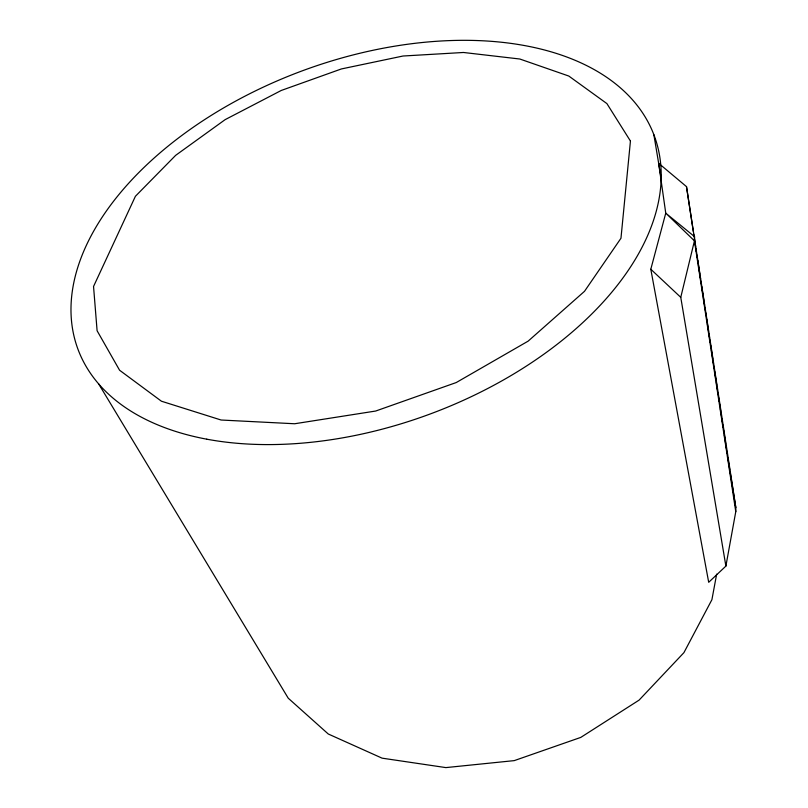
<?xml version="1.0" encoding="UTF-8"?>
<svg xmlns="http://www.w3.org/2000/svg" width="808" height="808" viewBox="0 0 808 808"><rect width="100%" height="100%" fill="white"/><g stroke="black" fill="none" stroke-linecap="round" stroke-linejoin="round"><path stroke-width="1.21" d="M735.775 511.666L735.825 507.606L686.487 186.618L658.651 163.277L665.752 213.15L650.804 269.246L708.697 582.305L725.887 566.095L735.775 511.666L694.446 240.855L694.628 236.724L665.752 213.15L694.446 240.855L680.76 297.334L725.887 566.095M716.656 574.135L711.909 599.698L683.922 652.642L639.088 700.122L580.79 737.401L514.252 760.621L445.875 767.6L382.073 758.156L328.27 733.997L288.234 698.193L98.677 383.931M650.804 269.246L680.76 297.334M653.864 134.704L660.944 176.922M727.755 457.348L729.725 469.61M730.119 472.054L735.825 507.606M686.487 186.618L693.335 231.532M693.719 234.027L694.102 236.522M694.476 239.017L694.86 241.511M695.244 244.016L695.617 246.511M696.001 249.005L696.375 251.5M696.95 255.237L697.334 257.732M697.708 260.226L698.092 262.721M698.476 265.216L698.849 267.721M699.233 270.215L699.799 273.952M700.183 276.447L700.566 278.942M700.94 281.436L701.324 283.931M701.708 286.426L702.849 293.92M703.415 297.657L703.798 300.152M704.172 302.647L704.556 305.141M704.94 307.636L705.313 310.131M705.697 312.625L706.081 315.12M706.646 318.867L707.03 321.362M707.404 323.856L707.788 326.351M708.172 328.846L708.545 331.341M708.929 333.835L709.505 337.582M709.879 340.077L710.262 342.572M710.646 345.066L711.02 347.561M711.404 350.056L711.777 352.551M712.161 355.045L712.737 358.792M713.111 361.287L713.494 363.782M713.878 366.276L714.252 368.771M714.636 371.266L715.777 378.75M716.342 382.497L716.726 384.992M717.11 387.486L717.484 389.981M717.868 392.476L718.251 394.971M718.625 397.465L719.201 401.212M719.575 403.707L719.958 406.202M720.342 408.696L720.716 411.191M721.1 413.686L721.483 416.181M721.857 418.675L722.433 422.422M722.807 424.917L723.19 427.412M723.574 429.906L723.948 432.401M724.332 434.896L725.665 443.632M726.038 446.127L726.422 448.622M726.806 451.116L727.18 453.611M630.442 141.047L620.968 238.249L584.497 291.324L528.129 341.148L456.247 382.548L375.69 411.03L294.647 423.756L221.109 420.019L161.428 401.212L119.584 370.236L97.101 330.745L93.546 286.466L135.411 196.283L175.659 155.348L225.149 119.635L281.255 90.466L341.4 68.943L403.041 56.015L463.489 52.48L519.817 59.014L568.802 76.043L606.899 103.596L630.442 141.047M206.767 439.188A307.282 183.103 -20.3 0 0 660.894 184.305A307.282 183.103 -20.3 0 0 230.644 103.889A307.282 183.103 -20.3 0 0 206.767 439.188"/></g></svg>
